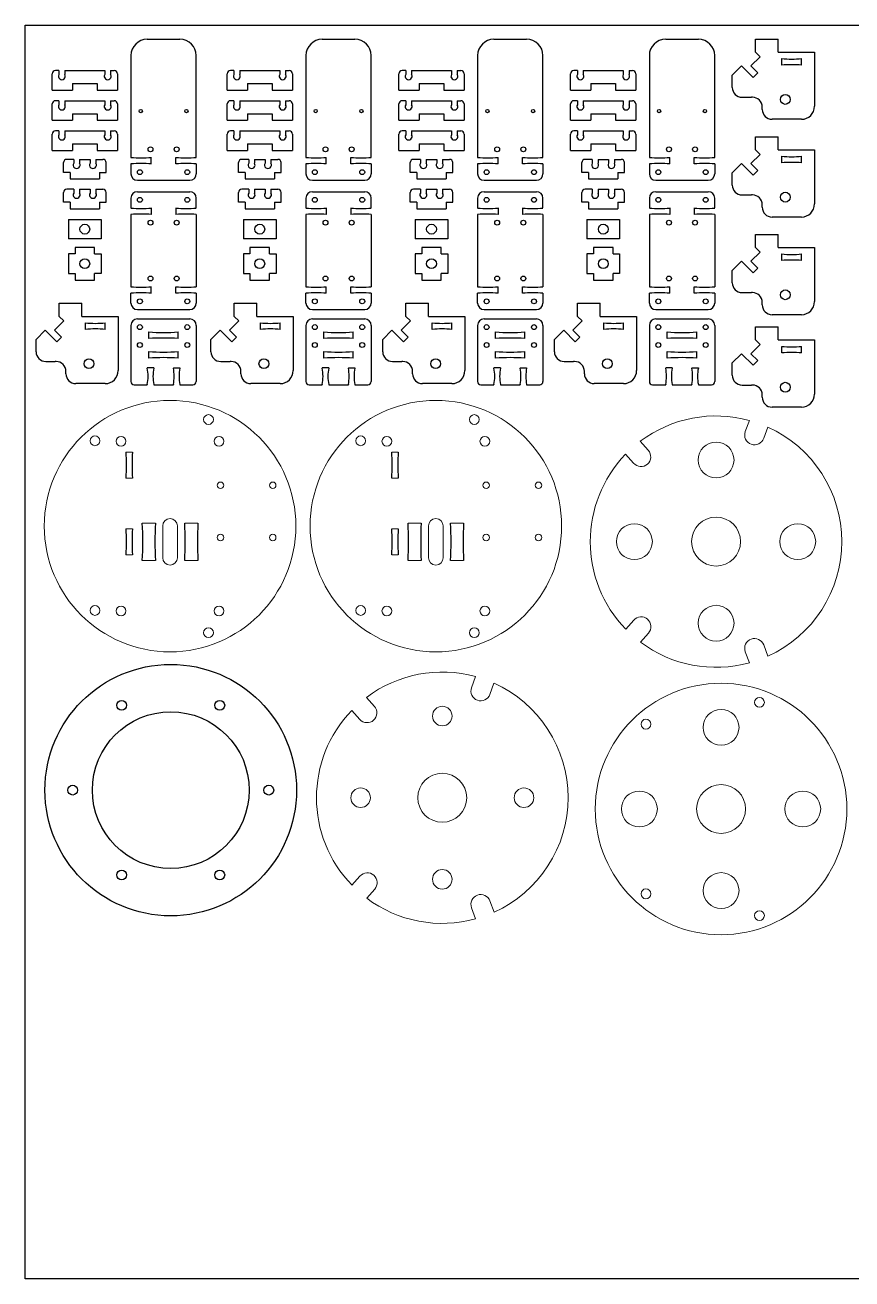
# Model space of a CAD drawing. Header units: millimetres. Extents: x 2288 to 2672, y 820 to 1204.
# Drawn here: x 2287.8 to 2540.9, y 819.8 to 1203.8 of the extents above; entities that cross this region are included whole.
import ezdxf

# ---------------------------------------------------------------- set-up
doc = ezdxf.new("R2010")
doc.units = ezdxf.units.MM

msp = doc.modelspace()

# ---------------------------------------------------------------- linework, layer by layer
for p, q in [((2287.84, 1203.8), (2671.84, 1203.8)), ((2287.84, 819.8), (2287.84, 1203.8)), ((2325.23, 1199.46), (2335.23, 1199.46)), ((2378.79, 1199.46), (2388.79, 1199.46)), ((2431.35, 1199.46), (2441.35, 1199.46)), ((2483.91, 1199.46), (2493.91, 1199.46)), ((2511.38, 1199.53), (2518.32, 1199.53)), ((2511.38, 1195.53), (2511.38, 1199.53)), ((2518.32, 1195.53), (2518.32, 1199.53)), ((2320.23, 1194.46), (2320.23, 1163.26)), ((2340.23, 1163.26), (2340.23, 1194.46)), ((2373.79, 1194.46), (2373.79, 1163.26)), ((2393.79, 1163.26), (2393.79, 1194.46)), ((2426.35, 1194.46), (2426.35, 1163.26)), ((2446.35, 1163.26), (2446.35, 1194.46)), ((2478.91, 1194.46), (2478.91, 1163.26)), ((2498.91, 1163.26), (2498.91, 1194.46)), ((2512.8, 1194.11), (2511.38, 1195.53)), ((2518.32, 1195.53), (2529.47, 1195.53)), ((2529.47, 1195.53), (2529.47, 1178.94)), ((2507.14, 1191.29), (2504.31, 1188.46)), ((2510.68, 1187.75), (2507.14, 1191.29)), ((2509.97, 1191.29), (2512.8, 1194.11)), ((2512.09, 1189.17), (2509.97, 1191.29)), ((2519.47, 1191.53), (2519.47, 1193.53)), ((2525.47, 1191.53), (2525.47, 1193.53)), ((2296.12, 1183.86), (2296.12, 1188.86)), ((2298.22, 1189.86), (2297.12, 1189.86)), ((2298.22, 1189.86), (2298.22, 1188.65)), ((2300.02, 1189.86), (2300.02, 1188.65)), ((2300.02, 1189.86), (2312.22, 1189.86)), ((2312.22, 1189.86), (2312.22, 1188.65)), ((2314.02, 1189.86), (2314.02, 1188.65)), ((2314.02, 1189.86), (2315.12, 1189.86)), ((2316.12, 1188.86), (2316.12, 1183.86)), ((2349.68, 1183.86), (2349.68, 1188.86)), ((2351.78, 1189.86), (2350.68, 1189.86)), ((2351.78, 1189.86), (2351.78, 1188.65)), ((2353.58, 1189.86), (2353.58, 1188.65)), ((2353.58, 1189.86), (2365.78, 1189.86)), ((2365.78, 1189.86), (2365.78, 1188.65)), ((2367.58, 1189.86), (2367.58, 1188.65)), ((2367.58, 1189.86), (2368.68, 1189.86)), ((2369.68, 1188.86), (2369.68, 1183.86)), ((2402.24, 1183.86), (2402.24, 1188.86)), ((2404.34, 1189.86), (2403.24, 1189.86)), ((2404.34, 1189.86), (2404.34, 1188.65)), ((2406.14, 1189.86), (2406.14, 1188.65)), ((2406.14, 1189.86), (2418.34, 1189.86)), ((2418.34, 1189.86), (2418.34, 1188.65)), ((2420.14, 1189.86), (2420.14, 1188.65)), ((2420.14, 1189.86), (2421.24, 1189.86)), ((2422.24, 1188.86), (2422.24, 1183.86)), ((2454.8, 1183.86), (2454.8, 1188.86)), ((2456.9, 1189.86), (2455.8, 1189.86)), ((2456.9, 1189.86), (2456.9, 1188.65)), ((2458.7, 1189.86), (2458.7, 1188.65)), ((2458.7, 1189.86), (2470.9, 1189.86)), ((2470.9, 1189.86), (2470.9, 1188.65)), ((2472.7, 1189.86), (2472.7, 1188.65)), ((2472.7, 1189.86), (2473.8, 1189.86)), ((2474.8, 1188.86), (2474.8, 1183.86)), ((2504.31, 1184.7), (2504.31, 1188.46)), ((2510.68, 1187.75), (2512.09, 1189.17)), ((2296.12, 1183.86), (2302.37, 1183.86)), ((2302.37, 1185.86), (2309.87, 1185.86)), ((2302.37, 1185.86), (2302.37, 1183.86)), ((2309.87, 1185.86), (2309.87, 1183.86)), ((2309.87, 1183.86), (2316.12, 1183.86)), ((2349.68, 1183.86), (2355.93, 1183.86)), ((2355.93, 1185.86), (2363.43, 1185.86)), ((2355.93, 1185.86), (2355.93, 1183.86)), ((2363.43, 1185.86), (2363.43, 1183.86)), ((2363.43, 1183.86), (2369.68, 1183.86)), ((2402.24, 1183.86), (2408.49, 1183.86)), ((2408.49, 1185.86), (2415.99, 1185.86)), ((2408.49, 1185.86), (2408.49, 1183.86)), ((2415.99, 1185.86), (2415.99, 1183.86)), ((2415.99, 1183.86), (2422.24, 1183.86)), ((2454.8, 1183.86), (2461.05, 1183.86)), ((2461.05, 1185.86), (2468.55, 1185.86)), ((2461.05, 1185.86), (2461.05, 1183.86)), ((2468.55, 1185.86), (2468.55, 1183.86)), ((2468.55, 1183.86), (2474.8, 1183.86)), ((2296.12, 1174.63), (2296.12, 1179.63)), ((2298.22, 1180.63), (2297.12, 1180.63)), ((2298.22, 1180.63), (2298.22, 1179.42)), ((2300.02, 1180.63), (2300.02, 1179.42)), ((2300.02, 1180.63), (2312.22, 1180.63)), ((2312.22, 1180.63), (2312.22, 1179.42)), ((2314.02, 1180.63), (2314.02, 1179.42)), ((2314.02, 1180.63), (2315.12, 1180.63)), ((2316.12, 1179.63), (2316.12, 1174.63)), ((2349.68, 1174.63), (2349.68, 1179.63)), ((2351.78, 1180.63), (2350.68, 1180.63)), ((2351.78, 1180.63), (2351.78, 1179.42)), ((2353.58, 1180.63), (2353.58, 1179.42)), ((2353.58, 1180.63), (2365.78, 1180.63)), ((2365.78, 1180.63), (2365.78, 1179.42)), ((2367.58, 1180.63), (2367.58, 1179.42)), ((2367.58, 1180.63), (2368.68, 1180.63)), ((2369.68, 1179.63), (2369.68, 1174.63)), ((2402.24, 1174.63), (2402.24, 1179.63)), ((2404.34, 1180.63), (2403.24, 1180.63)), ((2404.34, 1180.63), (2404.34, 1179.42)), ((2406.14, 1180.63), (2406.14, 1179.42)), ((2406.14, 1180.63), (2418.34, 1180.63)), ((2418.34, 1180.63), (2418.34, 1179.42)), ((2420.14, 1180.63), (2420.14, 1179.42)), ((2420.14, 1180.63), (2421.24, 1180.63)), ((2422.24, 1179.63), (2422.24, 1174.63)), ((2454.8, 1174.63), (2454.8, 1179.63)), ((2456.9, 1180.63), (2455.8, 1180.63)), ((2456.9, 1180.63), (2456.9, 1179.42)), ((2458.7, 1180.63), (2458.7, 1179.42)), ((2458.7, 1180.63), (2470.9, 1180.63)), ((2470.9, 1180.63), (2470.9, 1179.42)), ((2472.7, 1180.63), (2472.7, 1179.42)), ((2472.7, 1180.63), (2473.8, 1180.63)), ((2474.8, 1179.63), (2474.8, 1174.63)), ((2507.31, 1181.7), (2510.14, 1181.7)), ((2510.47, 1181.7), (2510.14, 1181.7)), ((2302.37, 1176.63), (2309.87, 1176.63)), ((2302.37, 1176.63), (2302.37, 1174.63)), ((2309.87, 1176.63), (2309.87, 1174.63)), ((2323.23, 1176.96), (2323.23, 1176.96)), ((2355.93, 1176.63), (2363.43, 1176.63)), ((2355.93, 1176.63), (2355.93, 1174.63)), ((2363.43, 1176.63), (2363.43, 1174.63)), ((2376.79, 1176.96), (2376.79, 1176.96)), ((2408.49, 1176.63), (2415.99, 1176.63)), ((2408.49, 1176.63), (2408.49, 1174.63)), ((2415.99, 1176.63), (2415.99, 1174.63)), ((2429.35, 1176.96), (2429.35, 1176.96)), ((2461.05, 1176.63), (2468.55, 1176.63)), ((2461.05, 1176.63), (2461.05, 1174.63)), ((2468.55, 1176.63), (2468.55, 1174.63)), ((2481.91, 1176.96), (2481.91, 1176.96)), ((2513.47, 1177.94), (2513.47, 1178.7)), ((2296.12, 1174.63), (2302.37, 1174.63)), ((2298.22, 1171.41), (2297.12, 1171.41)), ((2298.22, 1171.41), (2298.22, 1170.2)), ((2300.02, 1171.41), (2300.02, 1170.2)), ((2300.02, 1171.41), (2312.22, 1171.41)), ((2309.87, 1174.63), (2316.12, 1174.63)), ((2312.22, 1171.41), (2312.22, 1170.2)), ((2314.02, 1171.41), (2314.02, 1170.2)), ((2314.02, 1171.41), (2315.12, 1171.41)), ((2349.68, 1174.63), (2355.93, 1174.63)), ((2351.78, 1171.41), (2350.68, 1171.41)), ((2351.78, 1171.41), (2351.78, 1170.2)), ((2353.58, 1171.41), (2353.58, 1170.2)), ((2353.58, 1171.41), (2365.78, 1171.41)), ((2363.43, 1174.63), (2369.68, 1174.63)), ((2365.78, 1171.41), (2365.78, 1170.2)), ((2367.58, 1171.41), (2367.58, 1170.2)), ((2367.58, 1171.41), (2368.68, 1171.41)), ((2402.24, 1174.63), (2408.49, 1174.63)), ((2404.34, 1171.41), (2403.24, 1171.41)), ((2404.34, 1171.41), (2404.34, 1170.2)), ((2406.14, 1171.41), (2406.14, 1170.2)), ((2406.14, 1171.41), (2418.34, 1171.41)), ((2415.99, 1174.63), (2422.24, 1174.63)), ((2418.34, 1171.41), (2418.34, 1170.2)), ((2420.14, 1171.41), (2420.14, 1170.2)), ((2420.14, 1171.41), (2421.24, 1171.41)), ((2454.8, 1174.63), (2461.05, 1174.63)), ((2456.9, 1171.41), (2455.8, 1171.41)), ((2456.9, 1171.41), (2456.9, 1170.2)), ((2458.7, 1171.41), (2458.7, 1170.2)), ((2458.7, 1171.41), (2470.9, 1171.41)), ((2468.55, 1174.63), (2474.8, 1174.63)), ((2470.9, 1171.41), (2470.9, 1170.2)), ((2472.7, 1171.41), (2472.7, 1170.2)), ((2472.7, 1171.41), (2473.8, 1171.41)), ((2525.47, 1174.94), (2516.47, 1174.94)), ((2296.12, 1165.41), (2296.12, 1170.41)), ((2302.37, 1167.41), (2309.87, 1167.41)), ((2302.37, 1167.41), (2302.37, 1165.41)), ((2309.87, 1167.41), (2309.87, 1165.41)), ((2316.12, 1170.41), (2316.12, 1165.41)), ((2349.68, 1165.41), (2349.68, 1170.41)), ((2355.93, 1167.41), (2363.43, 1167.41)), ((2355.93, 1167.41), (2355.93, 1165.41)), ((2363.43, 1167.41), (2363.43, 1165.41)), ((2369.68, 1170.41), (2369.68, 1165.41)), ((2402.24, 1165.41), (2402.24, 1170.41)), ((2408.49, 1167.41), (2415.99, 1167.41)), ((2408.49, 1167.41), (2408.49, 1165.41)), ((2415.99, 1167.41), (2415.99, 1165.41)), ((2422.24, 1170.41), (2422.24, 1165.41)), ((2454.8, 1165.41), (2454.8, 1170.41)), ((2461.05, 1167.41), (2468.55, 1167.41)), ((2461.05, 1167.41), (2461.05, 1165.41)), ((2468.55, 1167.41), (2468.55, 1165.41)), ((2474.8, 1170.41), (2474.8, 1165.41)), ((2511.38, 1169.61), (2518.32, 1169.61)), ((2511.38, 1165.61), (2511.38, 1169.61)), ((2518.32, 1165.61), (2518.32, 1169.61)), ((2296.12, 1165.41), (2302.37, 1165.41)), ((2309.87, 1165.41), (2316.12, 1165.41)), ((2349.68, 1165.41), (2355.93, 1165.41)), ((2363.43, 1165.41), (2369.68, 1165.41)), ((2402.24, 1165.41), (2408.49, 1165.41)), ((2415.99, 1165.41), (2422.24, 1165.41)), ((2454.8, 1165.41), (2461.05, 1165.41)), ((2468.55, 1165.41), (2474.8, 1165.41)), ((2509.97, 1161.37), (2512.8, 1164.2)), ((2512.8, 1164.2), (2511.38, 1165.61)), ((2518.32, 1165.61), (2529.47, 1165.61)), ((2519.47, 1161.61), (2519.47, 1163.61)), ((2525.47, 1161.61), (2525.47, 1163.61)), ((2529.47, 1165.61), (2529.47, 1149.02)), ((2299.62, 1158.68), (2299.62, 1161.68)), ((2302.72, 1162.68), (2300.62, 1162.68)), ((2302.72, 1162.68), (2302.72, 1161.47)), ((2304.52, 1162.68), (2307.72, 1162.68)), ((2304.52, 1162.68), (2304.52, 1161.47)), ((2307.72, 1162.68), (2307.72, 1161.47)), ((2309.52, 1162.68), (2311.62, 1162.68)), ((2309.52, 1162.68), (2309.52, 1161.47)), ((2312.62, 1158.68), (2312.62, 1161.68)), ((2320.23, 1161.26), (2320.23, 1158.26)), ((2326.48, 1161.26), (2326.48, 1163.26)), ((2333.98, 1161.26), (2333.98, 1163.26)), ((2340.23, 1161.26), (2340.23, 1158.26)), ((2353.18, 1158.68), (2353.18, 1161.68)), ((2356.28, 1162.68), (2354.18, 1162.68)), ((2356.28, 1162.68), (2356.28, 1161.47)), ((2358.08, 1162.68), (2361.28, 1162.68)), ((2358.08, 1162.68), (2358.08, 1161.47)), ((2361.28, 1162.68), (2361.28, 1161.47)), ((2363.08, 1162.68), (2365.18, 1162.68)), ((2363.08, 1162.68), (2363.08, 1161.47)), ((2366.18, 1158.68), (2366.18, 1161.68)), ((2373.79, 1161.26), (2373.79, 1158.26)), ((2380.04, 1161.26), (2380.04, 1163.26)), ((2387.54, 1161.26), (2387.54, 1163.26)), ((2393.79, 1161.26), (2393.79, 1158.26)), ((2405.74, 1158.68), (2405.74, 1161.68)), ((2408.84, 1162.68), (2406.74, 1162.68)), ((2408.84, 1162.68), (2408.84, 1161.47)), ((2410.64, 1162.68), (2413.84, 1162.68)), ((2410.64, 1162.68), (2410.64, 1161.47)), ((2413.84, 1162.68), (2413.84, 1161.47)), ((2415.64, 1162.68), (2417.74, 1162.68)), ((2415.64, 1162.68), (2415.64, 1161.47)), ((2418.74, 1158.68), (2418.74, 1161.68)), ((2426.35, 1161.26), (2426.35, 1158.26)), ((2432.6, 1161.26), (2432.6, 1163.26)), ((2440.1, 1161.26), (2440.1, 1163.26)), ((2446.35, 1161.26), (2446.35, 1158.26)), ((2458.3, 1158.68), (2458.3, 1161.68)), ((2461.4, 1162.68), (2459.3, 1162.68)), ((2461.4, 1162.68), (2461.4, 1161.47)), ((2463.2, 1162.68), (2466.4, 1162.68)), ((2463.2, 1162.68), (2463.2, 1161.47)), ((2466.4, 1162.68), (2466.4, 1161.47)), ((2468.2, 1162.68), (2470.3, 1162.68)), ((2468.2, 1162.68), (2468.2, 1161.47)), ((2471.3, 1158.68), (2471.3, 1161.68)), ((2478.91, 1161.26), (2478.91, 1158.26)), ((2485.16, 1161.26), (2485.16, 1163.26)), ((2492.66, 1161.26), (2492.66, 1163.26)), ((2498.91, 1161.26), (2498.91, 1158.26)), ((2507.14, 1161.37), (2504.31, 1158.54)), ((2510.68, 1157.83), (2507.14, 1161.37)), ((2512.09, 1159.25), (2509.97, 1161.37)), ((2301.62, 1158.68), (2299.62, 1158.68)), ((2301.62, 1158.68), (2301.62, 1156.68)), ((2301.62, 1156.68), (2310.62, 1156.68)), ((2310.62, 1158.68), (2310.62, 1156.68)), ((2310.62, 1158.68), (2312.62, 1158.68)), ((2322.23, 1156.26), (2338.23, 1156.26)), ((2355.18, 1158.68), (2353.18, 1158.68)), ((2355.18, 1158.68), (2355.18, 1156.68)), ((2355.18, 1156.68), (2364.18, 1156.68)), ((2364.18, 1158.68), (2364.18, 1156.68)), ((2364.18, 1158.68), (2366.18, 1158.68)), ((2375.79, 1156.26), (2391.79, 1156.26)), ((2407.74, 1158.68), (2405.74, 1158.68)), ((2407.74, 1158.68), (2407.74, 1156.68)), ((2407.74, 1156.68), (2416.74, 1156.68)), ((2416.74, 1158.68), (2416.74, 1156.68)), ((2416.74, 1158.68), (2418.74, 1158.68)), ((2428.35, 1156.26), (2444.35, 1156.26)), ((2460.3, 1158.68), (2458.3, 1158.68)), ((2460.3, 1158.68), (2460.3, 1156.68)), ((2460.3, 1156.68), (2469.3, 1156.68)), ((2469.3, 1158.68), (2469.3, 1156.68)), ((2469.3, 1158.68), (2471.3, 1158.68)), ((2480.91, 1156.26), (2496.91, 1156.26)), ((2504.31, 1154.78), (2504.31, 1158.54)), ((2510.68, 1157.83), (2512.09, 1159.25)), ((2299.62, 1149.54), (2299.62, 1152.54)), ((2302.72, 1153.54), (2300.62, 1153.54)), ((2302.72, 1153.54), (2302.72, 1152.33)), ((2304.52, 1153.54), (2307.72, 1153.54)), ((2304.52, 1153.54), (2304.52, 1152.33)), ((2307.72, 1153.54), (2307.72, 1152.33)), ((2309.52, 1153.54), (2311.62, 1153.54)), ((2309.52, 1153.54), (2309.52, 1152.33)), ((2312.62, 1149.54), (2312.62, 1152.54)), ((2322.23, 1152.78), (2338.23, 1152.78)), ((2353.18, 1149.54), (2353.18, 1152.54)), ((2356.28, 1153.54), (2354.18, 1153.54)), ((2356.28, 1153.54), (2356.28, 1152.33)), ((2358.08, 1153.54), (2361.28, 1153.54)), ((2358.08, 1153.54), (2358.08, 1152.33)), ((2361.28, 1153.54), (2361.28, 1152.33)), ((2363.08, 1153.54), (2365.18, 1153.54)), ((2363.08, 1153.54), (2363.08, 1152.33)), ((2366.18, 1149.54), (2366.18, 1152.54)), ((2375.79, 1152.78), (2391.79, 1152.78)), ((2405.74, 1149.54), (2405.74, 1152.54)), ((2408.84, 1153.54), (2406.74, 1153.54)), ((2408.84, 1153.54), (2408.84, 1152.33)), ((2410.64, 1153.54), (2413.84, 1153.54)), ((2410.64, 1153.54), (2410.64, 1152.33)), ((2413.84, 1153.54), (2413.84, 1152.33)), ((2415.64, 1153.54), (2417.74, 1153.54)), ((2415.64, 1153.54), (2415.64, 1152.33)), ((2418.74, 1149.54), (2418.74, 1152.54)), ((2428.35, 1152.78), (2444.35, 1152.78)), ((2458.3, 1149.54), (2458.3, 1152.54)), ((2461.4, 1153.54), (2459.3, 1153.54)), ((2461.4, 1153.54), (2461.4, 1152.33)), ((2463.2, 1153.54), (2466.4, 1153.54)), ((2463.2, 1153.54), (2463.2, 1152.33)), ((2466.4, 1153.54), (2466.4, 1152.33)), ((2468.2, 1153.54), (2470.3, 1153.54)), ((2468.2, 1153.54), (2468.2, 1152.33)), ((2471.3, 1149.54), (2471.3, 1152.54)), ((2480.91, 1152.78), (2496.91, 1152.78)), ((2301.62, 1149.54), (2299.62, 1149.54)), ((2301.62, 1149.54), (2301.62, 1147.54)), ((2310.62, 1149.54), (2310.62, 1147.54)), ((2310.62, 1149.54), (2312.62, 1149.54)), ((2320.23, 1150.78), (2320.23, 1147.78)), ((2340.23, 1147.78), (2340.23, 1150.78)), ((2355.18, 1149.54), (2353.18, 1149.54)), ((2355.18, 1149.54), (2355.18, 1147.54)), ((2364.18, 1149.54), (2364.18, 1147.54)), ((2364.18, 1149.54), (2366.18, 1149.54)), ((2373.79, 1150.78), (2373.79, 1147.78)), ((2393.79, 1147.78), (2393.79, 1150.78)), ((2407.74, 1149.54), (2405.74, 1149.54)), ((2407.74, 1149.54), (2407.74, 1147.54)), ((2416.74, 1149.54), (2416.74, 1147.54)), ((2416.74, 1149.54), (2418.74, 1149.54)), ((2426.35, 1150.78), (2426.35, 1147.78)), ((2446.35, 1147.78), (2446.35, 1150.78)), ((2460.3, 1149.54), (2458.3, 1149.54)), ((2460.3, 1149.54), (2460.3, 1147.54)), ((2469.3, 1149.54), (2469.3, 1147.54)), ((2469.3, 1149.54), (2471.3, 1149.54)), ((2478.91, 1150.78), (2478.91, 1147.78)), ((2498.91, 1147.78), (2498.91, 1150.78)), ((2507.31, 1151.78), (2510.14, 1151.78)), ((2510.47, 1151.78), (2510.14, 1151.78)), ((2513.47, 1148.02), (2513.47, 1148.78)), ((2301.62, 1147.54), (2310.62, 1147.54)), ((2320.23, 1145.78), (2320.23, 1123.68)), ((2326.48, 1147.78), (2326.48, 1145.78)), ((2333.98, 1147.78), (2333.98, 1145.78)), ((2340.23, 1145.78), (2340.23, 1123.68)), ((2355.18, 1147.54), (2364.18, 1147.54)), ((2373.79, 1145.78), (2373.79, 1123.68)), ((2380.04, 1147.78), (2380.04, 1145.78)), ((2387.54, 1147.78), (2387.54, 1145.78)), ((2393.79, 1145.78), (2393.79, 1123.68)), ((2407.74, 1147.54), (2416.74, 1147.54)), ((2426.35, 1145.78), (2426.35, 1123.68)), ((2432.6, 1147.78), (2432.6, 1145.78)), ((2440.1, 1147.78), (2440.1, 1145.78)), ((2446.35, 1145.78), (2446.35, 1123.68)), ((2460.3, 1147.54), (2469.3, 1147.54)), ((2478.91, 1145.78), (2478.91, 1123.68)), ((2485.16, 1147.78), (2485.16, 1145.78)), ((2492.66, 1147.78), (2492.66, 1145.78)), ((2498.91, 1145.78), (2498.91, 1123.68)), ((2525.47, 1145.02), (2516.47, 1145.02)), ((2301.12, 1144.3), (2301.12, 1138.3)), ((2301.12, 1144.3), (2311.12, 1144.3)), ((2311.12, 1144.3), (2311.12, 1138.3)), ((2354.68, 1144.3), (2354.68, 1138.3)), ((2354.68, 1144.3), (2364.68, 1144.3)), ((2364.68, 1144.3), (2364.68, 1138.3)), ((2407.24, 1144.3), (2407.24, 1138.3)), ((2407.24, 1144.3), (2417.24, 1144.3)), ((2417.24, 1144.3), (2417.24, 1138.3)), ((2459.8, 1144.3), (2459.8, 1138.3)), ((2459.8, 1144.3), (2469.8, 1144.3)), ((2469.8, 1144.3), (2469.8, 1138.3)), ((2311.12, 1138.3), (2301.12, 1138.3)), ((2364.68, 1138.3), (2354.68, 1138.3)), ((2417.24, 1138.3), (2407.24, 1138.3)), ((2469.8, 1138.3), (2459.8, 1138.3)), ((2511.38, 1139.7), (2518.32, 1139.7)), ((2511.38, 1135.7), (2511.38, 1139.7)), ((2518.32, 1135.7), (2518.32, 1139.7)), ((2303.12, 1133.71), (2301.12, 1133.71)), ((2301.12, 1133.71), (2301.12, 1127.71)), ((2309.12, 1135.71), (2303.12, 1135.71)), ((2303.12, 1135.71), (2303.12, 1133.71)), ((2309.12, 1133.71), (2309.12, 1135.71)), ((2309.12, 1133.71), (2311.12, 1133.71)), ((2311.12, 1133.71), (2311.12, 1127.71)), ((2356.68, 1133.71), (2354.68, 1133.71)), ((2354.68, 1133.71), (2354.68, 1127.71)), ((2362.68, 1135.71), (2356.68, 1135.71)), ((2356.68, 1135.71), (2356.68, 1133.71)), ((2362.68, 1133.71), (2362.68, 1135.71)), ((2362.68, 1133.71), (2364.68, 1133.71)), ((2364.68, 1133.71), (2364.68, 1127.71)), ((2409.24, 1133.71), (2407.24, 1133.71)), ((2407.24, 1133.71), (2407.24, 1127.71)), ((2415.24, 1135.71), (2409.24, 1135.71)), ((2409.24, 1135.71), (2409.24, 1133.71)), ((2415.24, 1133.71), (2415.24, 1135.71)), ((2415.24, 1133.71), (2417.24, 1133.71)), ((2417.24, 1133.71), (2417.24, 1127.71)), ((2461.8, 1133.71), (2459.8, 1133.71)), ((2459.8, 1133.71), (2459.8, 1127.71)), ((2467.8, 1135.71), (2461.8, 1135.71)), ((2461.8, 1135.71), (2461.8, 1133.71)), ((2467.8, 1133.71), (2467.8, 1135.71)), ((2467.8, 1133.71), (2469.8, 1133.71)), ((2469.8, 1133.71), (2469.8, 1127.71)), ((2509.97, 1131.45), (2512.8, 1134.28)), ((2512.8, 1134.28), (2511.38, 1135.7)), ((2518.32, 1135.7), (2529.47, 1135.7)), ((2519.47, 1131.7), (2519.47, 1133.7)), ((2525.47, 1131.7), (2525.47, 1133.7)), ((2529.47, 1135.7), (2529.47, 1119.11)), ((2507.14, 1131.45), (2504.31, 1128.63)), ((2510.68, 1127.92), (2507.14, 1131.45)), ((2512.09, 1129.33), (2509.97, 1131.45)), ((2510.68, 1127.92), (2512.09, 1129.33)), ((2301.12, 1127.71), (2303.12, 1127.71)), ((2303.12, 1127.71), (2303.12, 1125.71)), ((2303.12, 1125.71), (2309.12, 1125.71)), ((2309.12, 1125.71), (2309.12, 1127.71)), ((2311.12, 1127.71), (2309.12, 1127.71)), ((2354.68, 1127.71), (2356.68, 1127.71)), ((2356.68, 1127.71), (2356.68, 1125.71)), ((2356.68, 1125.71), (2362.68, 1125.71)), ((2362.68, 1125.71), (2362.68, 1127.71)), ((2364.68, 1127.71), (2362.68, 1127.71)), ((2407.24, 1127.71), (2409.24, 1127.71)), ((2409.24, 1127.71), (2409.24, 1125.71)), ((2409.24, 1125.71), (2415.24, 1125.71)), ((2415.24, 1125.71), (2415.24, 1127.71)), ((2417.24, 1127.71), (2415.24, 1127.71)), ((2459.8, 1127.71), (2461.8, 1127.71)), ((2461.8, 1127.71), (2461.8, 1125.71)), ((2461.8, 1125.71), (2467.8, 1125.71)), ((2467.8, 1125.71), (2467.8, 1127.71)), ((2469.8, 1127.71), (2467.8, 1127.71)), ((2504.31, 1124.87), (2504.31, 1128.63)), ((2320.23, 1118.68), (2320.23, 1121.68)), ((2326.48, 1121.68), (2326.48, 1123.68)), ((2333.98, 1121.68), (2333.98, 1123.68)), ((2340.23, 1121.68), (2340.23, 1118.68)), ((2373.79, 1118.68), (2373.79, 1121.68)), ((2380.04, 1121.68), (2380.04, 1123.68)), ((2387.54, 1121.68), (2387.54, 1123.68)), ((2393.79, 1121.68), (2393.79, 1118.68)), ((2426.35, 1118.68), (2426.35, 1121.68)), ((2432.6, 1121.68), (2432.6, 1123.68)), ((2440.1, 1121.68), (2440.1, 1123.68)), ((2446.35, 1121.68), (2446.35, 1118.68)), ((2478.91, 1118.68), (2478.91, 1121.68)), ((2485.16, 1121.68), (2485.16, 1123.68)), ((2492.66, 1121.68), (2492.66, 1123.68)), ((2498.91, 1121.68), (2498.91, 1118.68)), ((2507.31, 1121.87), (2510.14, 1121.87)), ((2510.47, 1121.87), (2510.14, 1121.87)), ((2298.26, 1118.59), (2305.2, 1118.59)), ((2298.26, 1114.59), (2298.26, 1118.59)), ((2305.2, 1114.59), (2305.2, 1118.59)), ((2351.81, 1118.59), (2358.75, 1118.59)), ((2351.81, 1114.59), (2351.81, 1118.59)), ((2358.75, 1114.59), (2358.75, 1118.59)), ((2404.38, 1118.59), (2411.32, 1118.59)), ((2404.38, 1114.59), (2404.38, 1118.59)), ((2411.32, 1114.59), (2411.32, 1118.59)), ((2456.94, 1118.59), (2463.88, 1118.59)), ((2456.94, 1114.59), (2456.94, 1118.59)), ((2463.88, 1114.59), (2463.88, 1118.59)), ((2513.47, 1118.11), (2513.47, 1118.87)), ((2299.67, 1113.18), (2298.26, 1114.59)), ((2305.2, 1114.59), (2316.34, 1114.59)), ((2316.34, 1114.59), (2316.34, 1098)), ((2322.23, 1116.68), (2338.23, 1116.68)), ((2322.23, 1113.81), (2338.23, 1113.81)), ((2353.23, 1113.18), (2351.81, 1114.59)), ((2358.75, 1114.59), (2369.9, 1114.59)), ((2369.9, 1114.59), (2369.9, 1098)), ((2375.79, 1116.68), (2391.79, 1116.68)), ((2375.79, 1113.81), (2391.79, 1113.81)), ((2405.79, 1113.18), (2404.38, 1114.59)), ((2411.32, 1114.59), (2422.46, 1114.59)), ((2422.46, 1114.59), (2422.46, 1098)), ((2428.35, 1116.68), (2444.35, 1116.68)), ((2428.35, 1113.81), (2444.35, 1113.81)), ((2458.35, 1113.18), (2456.94, 1114.59)), ((2463.88, 1114.59), (2475.02, 1114.59)), ((2475.02, 1114.59), (2475.02, 1098)), ((2480.91, 1116.68), (2496.91, 1116.68)), ((2480.91, 1113.81), (2496.91, 1113.81)), ((2525.47, 1115.11), (2516.47, 1115.11)), ((2294.02, 1110.35), (2291.19, 1107.52)), ((2297.55, 1106.82), (2294.02, 1110.35)), ((2296.84, 1110.35), (2299.67, 1113.18)), ((2298.97, 1108.23), (2296.84, 1110.35)), ((2306.34, 1110.59), (2306.34, 1112.59)), ((2312.34, 1110.59), (2312.34, 1112.59)), ((2320.23, 1111.81), (2320.23, 1094.61)), ((2325.73, 1107.81), (2325.73, 1109.81)), ((2334.73, 1107.81), (2334.73, 1109.81)), ((2340.23, 1111.81), (2340.23, 1094.61)), ((2347.57, 1110.35), (2344.74, 1107.52)), ((2351.11, 1106.82), (2347.57, 1110.35)), ((2350.4, 1110.35), (2353.23, 1113.18)), ((2352.52, 1108.23), (2350.4, 1110.35)), ((2359.9, 1110.59), (2359.9, 1112.59)), ((2365.9, 1110.59), (2365.9, 1112.59)), ((2373.79, 1111.81), (2373.79, 1094.61)), ((2379.29, 1107.81), (2379.29, 1109.81)), ((2388.29, 1107.81), (2388.29, 1109.81)), ((2393.79, 1111.81), (2393.79, 1094.61)), ((2400.13, 1110.35), (2397.3, 1107.52)), ((2403.67, 1106.82), (2400.13, 1110.35)), ((2402.96, 1110.35), (2405.79, 1113.18)), ((2405.08, 1108.23), (2402.96, 1110.35)), ((2412.46, 1110.59), (2412.46, 1112.59)), ((2418.46, 1110.59), (2418.46, 1112.59)), ((2426.35, 1111.81), (2426.35, 1094.61)), ((2431.85, 1107.81), (2431.85, 1109.81)), ((2440.85, 1107.81), (2440.85, 1109.81)), ((2446.35, 1111.81), (2446.35, 1094.61)), ((2452.7, 1110.35), (2449.87, 1107.52)), ((2456.23, 1106.82), (2452.7, 1110.35)), ((2455.52, 1110.35), (2458.35, 1113.18)), ((2457.65, 1108.23), (2455.52, 1110.35)), ((2465.02, 1110.59), (2465.02, 1112.59)), ((2471.02, 1110.59), (2471.02, 1112.59)), ((2478.91, 1111.81), (2478.91, 1094.61)), ((2484.41, 1107.81), (2484.41, 1109.81)), ((2493.41, 1107.81), (2493.41, 1109.81)), ((2498.91, 1111.81), (2498.91, 1094.61)), ((2511.38, 1111.39), (2518.32, 1111.39)), ((2511.38, 1107.39), (2511.38, 1111.39)), ((2518.32, 1107.39), (2518.32, 1111.39)), ((2291.19, 1103.76), (2291.19, 1107.52)), ((2297.55, 1106.82), (2298.97, 1108.23)), ((2344.74, 1103.76), (2344.74, 1107.52)), ((2351.11, 1106.82), (2352.52, 1108.23)), ((2397.3, 1103.76), (2397.3, 1107.52)), ((2403.67, 1106.82), (2405.08, 1108.23)), ((2449.87, 1103.76), (2449.87, 1107.52)), ((2456.23, 1106.82), (2457.65, 1108.23)), ((2509.97, 1103.15), (2512.8, 1105.98)), ((2512.8, 1105.98), (2511.38, 1107.39)), ((2518.32, 1107.39), (2529.47, 1107.39)), ((2529.47, 1107.39), (2529.47, 1090.8)), ((2325.73, 1101.81), (2325.73, 1103.81)), ((2334.73, 1101.81), (2334.73, 1103.81)), ((2379.29, 1101.81), (2379.29, 1103.81)), ((2388.29, 1101.81), (2388.29, 1103.81)), ((2431.85, 1101.81), (2431.85, 1103.81)), ((2440.85, 1101.81), (2440.85, 1103.81)), ((2484.41, 1101.81), (2484.41, 1103.81)), ((2493.41, 1101.81), (2493.41, 1103.81)), ((2507.14, 1103.15), (2504.31, 1100.32)), ((2510.68, 1099.62), (2507.14, 1103.15)), ((2512.09, 1101.03), (2509.97, 1103.15)), ((2519.47, 1103.39), (2519.47, 1105.39)), ((2525.47, 1103.39), (2525.47, 1105.39)), ((2294.19, 1100.76), (2297.02, 1100.76)), ((2297.34, 1100.76), (2297.02, 1100.76)), ((2327.23, 1098.81), (2325.23, 1098.81)), ((2325.23, 1098.81), (2325.23, 1098.71)), ((2327.23, 1098.81), (2327.23, 1098.71)), ((2333.23, 1098.81), (2333.23, 1098.71)), ((2333.23, 1098.81), (2335.23, 1098.81)), ((2335.23, 1098.81), (2335.23, 1098.71)), ((2347.74, 1100.76), (2350.57, 1100.76)), ((2350.9, 1100.76), (2350.57, 1100.76)), ((2380.79, 1098.81), (2378.79, 1098.81)), ((2378.79, 1098.81), (2378.79, 1098.71)), ((2380.79, 1098.81), (2380.79, 1098.71)), ((2386.79, 1098.81), (2386.79, 1098.71)), ((2386.79, 1098.81), (2388.79, 1098.81)), ((2388.79, 1098.81), (2388.79, 1098.71)), ((2400.3, 1100.76), (2403.13, 1100.76)), ((2403.46, 1100.76), (2403.13, 1100.76)), ((2433.35, 1098.81), (2431.35, 1098.81)), ((2431.35, 1098.81), (2431.35, 1098.71)), ((2433.35, 1098.81), (2433.35, 1098.71)), ((2439.35, 1098.81), (2439.35, 1098.71)), ((2439.35, 1098.81), (2441.35, 1098.81)), ((2441.35, 1098.81), (2441.35, 1098.71)), ((2452.87, 1100.76), (2455.7, 1100.76)), ((2456.02, 1100.76), (2455.7, 1100.76)), ((2485.91, 1098.81), (2483.91, 1098.81)), ((2483.91, 1098.81), (2483.91, 1098.71)), ((2485.91, 1098.81), (2485.91, 1098.71)), ((2491.91, 1098.81), (2491.91, 1098.71)), ((2491.91, 1098.81), (2493.91, 1098.81)), ((2493.91, 1098.81), (2493.91, 1098.71)), ((2504.31, 1096.57), (2504.31, 1100.32)), ((2510.68, 1099.62), (2512.09, 1101.03)), ((2300.34, 1097), (2300.34, 1097.76)), ((2353.9, 1097), (2353.9, 1097.76)), ((2406.46, 1097), (2406.46, 1097.76)), ((2459.02, 1097), (2459.02, 1097.76)), ((2312.34, 1094), (2303.34, 1094)), ((2321.23, 1093.61), (2325.23, 1093.61)), ((2325.23, 1093.81), (2325.23, 1093.81)), ((2325.23, 1093.71), (2325.23, 1093.61)), ((2327.23, 1093.71), (2327.23, 1093.61)), ((2327.23, 1093.61), (2333.23, 1093.61)), ((2333.23, 1093.71), (2333.23, 1093.61)), ((2335.23, 1093.71), (2335.23, 1093.61)), ((2335.23, 1093.61), (2339.23, 1093.61)), ((2365.9, 1094), (2356.9, 1094)), ((2374.79, 1093.61), (2378.79, 1093.61)), ((2378.79, 1093.81), (2378.79, 1093.81)), ((2378.79, 1093.71), (2378.79, 1093.61)), ((2380.79, 1093.71), (2380.79, 1093.61)), ((2380.79, 1093.61), (2386.79, 1093.61)), ((2386.79, 1093.71), (2386.79, 1093.61)), ((2388.79, 1093.71), (2388.79, 1093.61)), ((2388.79, 1093.61), (2392.79, 1093.61)), ((2418.46, 1094), (2409.46, 1094)), ((2427.35, 1093.61), (2431.35, 1093.61)), ((2431.35, 1093.81), (2431.35, 1093.81)), ((2431.35, 1093.71), (2431.35, 1093.61)), ((2433.35, 1093.71), (2433.35, 1093.61)), ((2433.35, 1093.61), (2439.35, 1093.61)), ((2439.35, 1093.71), (2439.35, 1093.61)), ((2441.35, 1093.71), (2441.35, 1093.61)), ((2441.35, 1093.61), (2445.35, 1093.61)), ((2471.02, 1094), (2462.02, 1094)), ((2479.91, 1093.61), (2483.91, 1093.61)), ((2483.91, 1093.81), (2483.91, 1093.81)), ((2483.91, 1093.71), (2483.91, 1093.61)), ((2485.91, 1093.71), (2485.91, 1093.61)), ((2485.91, 1093.61), (2491.91, 1093.61)), ((2491.91, 1093.71), (2491.91, 1093.61)), ((2493.91, 1093.71), (2493.91, 1093.61)), ((2493.91, 1093.61), (2497.91, 1093.61)), ((2507.31, 1093.57), (2510.14, 1093.57)), ((2510.47, 1093.57), (2510.14, 1093.57)), ((2513.47, 1089.8), (2513.47, 1090.57)), ((2525.47, 1086.8), (2516.47, 1086.8)), ((2671.84, 819.8), (2287.84, 819.8))]:
    msp.add_line(p, q)
at = {"color": 7, "linetype": 'Continuous', "lineweight": 15}
for p, q in [((2508.27, 1079.28), (2509.52, 1082.73)), ((2515.16, 1080.7), (2513.92, 1077.25)), ((2476.14, 1076.33), (2478.58, 1073.57)), ((2320.72, 1073.05), (2318.72, 1073.05)), ((2402.07, 1073.05), (2400.07, 1073.05)), ((2474.09, 1069.59), (2471.64, 1072.35)), ((2318.72, 1065.05), (2320.72, 1065.05)), ((2400.07, 1065.05), (2402.07, 1065.05)), ((2320.72, 1049.55), (2318.72, 1049.55)), ((2327.72, 1051.25), (2323.72, 1051.25)), ((2329.97, 1050.43), (2329.97, 1040.68)), ((2334.47, 1040.68), (2334.47, 1050.43)), ((2340.72, 1051.25), (2336.72, 1051.25)), ((2402.07, 1049.55), (2400.07, 1049.55)), ((2409.07, 1051.25), (2405.07, 1051.25)), ((2411.32, 1050.43), (2411.32, 1040.68)), ((2415.82, 1040.68), (2415.82, 1050.43)), ((2422.07, 1051.25), (2418.07, 1051.25)), ((2318.72, 1041.55), (2320.72, 1041.55)), ((2400.07, 1041.55), (2402.07, 1041.55)), ((2323.72, 1039.85), (2327.72, 1039.85)), ((2336.72, 1039.85), (2340.72, 1039.85)), ((2405.07, 1039.85), (2409.07, 1039.85)), ((2418.07, 1039.85), (2422.07, 1039.85)), ((2471.7, 1018.8), (2474.15, 1021.58)), ((2478.65, 1017.61), (2476.2, 1014.83)), ((2513.91, 1013.97), (2515.18, 1010.52)), ((2509.54, 1008.48), (2508.28, 1011.9)), ((2424.48, 1000.86), (2425.72, 1004.31)), ((2431.36, 1002.27), (2430.12, 998.82)), ((2392.34, 997.91), (2394.78, 995.15)), ((2390.29, 991.17), (2387.85, 993.93)), ((2387.9, 940.37), (2390.35, 943.16)), ((2394.85, 939.19), (2392.4, 936.4)), ((2425.74, 930.06), (2424.48, 933.48)), ((2430.11, 935.55), (2431.39, 932.09))]:
    msp.add_line(p, q, dxfattribs=at)
at = {"color": 0}
for centre, radius in [((2520.51, 1181.02), 1.5), ((2520.51, 1151.1), 1.5), ((2520.51, 1121.19), 1.5), ((2307.38, 1100.08), 1.5), ((2360.93, 1100.08), 1.5), ((2413.5, 1100.08), 1.5), ((2466.06, 1100.08), 1.5), ((2520.51, 1092.89), 1.5), ((2332.43, 969.49), 38.5)]:
    msp.add_circle(centre, radius, dxfattribs=at)
for centre, radius in [((2323.23, 1177.46), 0.5), ((2337.23, 1177.46), 0.5), ((2376.79, 1177.46), 0.5), ((2390.79, 1177.46), 0.5), ((2429.35, 1177.46), 0.5), ((2443.35, 1177.46), 0.5), ((2481.91, 1177.46), 0.5), ((2495.91, 1177.46), 0.5), ((2326.23, 1165.76), 0.75), ((2334.23, 1165.76), 0.75), ((2379.79, 1165.76), 0.75), ((2387.79, 1165.76), 0.75), ((2432.35, 1165.76), 0.75), ((2440.35, 1165.76), 0.75), ((2484.91, 1165.76), 0.75), ((2492.91, 1165.76), 0.75), ((2322.98, 1158.76), 0.75), ((2337.48, 1158.76), 0.75), ((2376.54, 1158.76), 0.75), ((2391.04, 1158.76), 0.75), ((2429.1, 1158.76), 0.75), ((2443.6, 1158.76), 0.75), ((2481.66, 1158.76), 0.75), ((2496.16, 1158.76), 0.75), ((2322.98, 1150.28), 0.75), ((2337.48, 1150.28), 0.75), ((2376.54, 1150.28), 0.75), ((2391.04, 1150.28), 0.75), ((2429.1, 1150.28), 0.75), ((2443.6, 1150.28), 0.75), ((2481.66, 1150.28), 0.75), ((2496.16, 1150.28), 0.75), ((2306.12, 1141.3), 1.5), ((2326.23, 1143.28), 0.75), ((2334.23, 1143.28), 0.75), ((2359.68, 1141.3), 1.5), ((2379.79, 1143.28), 0.75), ((2387.79, 1143.28), 0.75), ((2412.24, 1141.3), 1.5), ((2432.35, 1143.28), 0.75), ((2440.35, 1143.28), 0.75), ((2464.8, 1141.3), 1.5), ((2484.91, 1143.28), 0.75), ((2492.91, 1143.28), 0.75), ((2306.12, 1130.71), 1.5), ((2359.68, 1130.71), 1.5), ((2412.24, 1130.71), 1.5), ((2464.8, 1130.71), 1.5), ((2326.23, 1126.18), 0.75), ((2334.23, 1126.18), 0.75), ((2379.79, 1126.18), 0.75), ((2387.79, 1126.18), 0.75), ((2432.35, 1126.18), 0.75), ((2440.35, 1126.18), 0.75), ((2484.91, 1126.18), 0.75), ((2492.91, 1126.18), 0.75), ((2322.98, 1119.18), 0.75), ((2337.48, 1119.18), 0.75), ((2376.54, 1119.18), 0.75), ((2391.04, 1119.18), 0.75), ((2429.1, 1119.18), 0.75), ((2443.6, 1119.18), 0.75), ((2481.66, 1119.18), 0.75), ((2496.16, 1119.18), 0.75), ((2322.98, 1111.31), 0.75), ((2337.48, 1111.31), 0.75), ((2376.54, 1111.31), 0.75), ((2391.04, 1111.31), 0.75), ((2429.1, 1111.31), 0.75), ((2443.6, 1111.31), 0.75), ((2481.66, 1111.31), 0.75), ((2496.16, 1111.31), 0.75), ((2322.98, 1105.81), 0.75), ((2337.48, 1105.81), 0.75), ((2376.54, 1105.81), 0.75), ((2391.04, 1105.81), 0.75), ((2429.1, 1105.81), 0.75), ((2443.6, 1105.81), 0.75), ((2481.66, 1105.81), 0.75), ((2496.16, 1105.81), 0.75), ((2317.43, 995.47), 1.5), ((2347.43, 995.47), 1.5), ((2332.43, 969.49), 24), ((2302.43, 969.49), 1.5), ((2362.43, 969.49), 1.5), ((2317.43, 943.51), 1.5), ((2347.43, 943.51), 1.5)]:
    msp.add_circle(centre, radius)
at = {"color": 7, "linetype": 'Continuous', "lineweight": 15}
for centre, radius in [((2332.22, 1050.35), 38.5), ((2413.57, 1050.35), 38.5), ((2343.98, 1083), 1.5), ((2425.33, 1083), 1.5), ((2309.22, 1076.48), 1.5), ((2317.22, 1076.33), 1.5), ((2347.22, 1076.33), 1.5), ((2390.57, 1076.48), 1.5), ((2398.57, 1076.33), 1.5), ((2428.57, 1076.33), 1.5), ((2499.33, 1070.6), 5.5), ((2347.64, 1062.85), 1), ((2363.64, 1062.85), 1), ((2428.99, 1062.85), 1), ((2444.99, 1062.85), 1), ((2499.33, 1045.6), 7.5), ((2474.33, 1045.6), 5.5), ((2524.33, 1045.6), 5.5), ((2347.64, 1046.85), 1), ((2363.64, 1046.85), 1), ((2428.99, 1046.85), 1), ((2444.99, 1046.85), 1), ((2309.22, 1024.52), 1.5), ((2317.22, 1024.37), 1.5), ((2347.22, 1024.37), 1.5), ((2390.57, 1024.52), 1.5), ((2398.57, 1024.37), 1.5), ((2428.57, 1024.37), 1.5), ((2499.33, 1020.6), 5.5), ((2343.98, 1017.71), 1.5), ((2425.33, 1017.71), 1.5), ((2500.86, 963.72), 38.5), ((2415.54, 992.18), 3), ((2512.62, 996.37), 1.5), ((2477.86, 989.7), 1.5), ((2500.86, 988.72), 5.5), ((2415.54, 967.18), 7.5), ((2390.54, 967.18), 3), ((2440.54, 967.18), 3), ((2475.86, 963.72), 5.5), ((2500.86, 963.72), 7.5), ((2525.86, 963.72), 5.5), ((2415.54, 942.18), 3), ((2500.86, 938.72), 5.5), ((2477.86, 937.74), 1.5), ((2512.62, 931.08), 1.5)]:
    msp.add_circle(centre, radius, dxfattribs=at)
for centre, radius, start, end in [((2325.23, 1194.46), 5, 90, 180), ((2335.23, 1194.46), 5, 0, 90), ((2378.79, 1194.46), 5, 90, 180), ((2388.79, 1194.46), 5, 0, 90), ((2431.35, 1194.46), 5, 90, 180), ((2441.35, 1194.46), 5, 0, 90), ((2483.91, 1194.46), 5, 90, 180), ((2493.91, 1194.46), 5, 0, 90), ((2522.47, 1223.45), 30.07, 264.2752, 275.7248), ((2522.47, 1161.6), 30.07, 84.2752, 95.7248), ((2297.12, 1188.86), 1, 90, 180), ((2299.12, 1188.11), 1.05, 148.9973, 31.0027), ((2313.12, 1188.11), 1.05, 148.9973, 31.0027), ((2315.12, 1188.86), 1, 0, 90), ((2350.68, 1188.86), 1, 90, 180), ((2352.68, 1188.11), 1.05, 148.9973, 31.0027), ((2366.68, 1188.11), 1.05, 148.9973, 31.0027), ((2368.68, 1188.86), 1, 0, 90), ((2403.24, 1188.86), 1, 90, 180), ((2405.24, 1188.11), 1.05, 148.9973, 31.0027), ((2419.24, 1188.11), 1.05, 148.9973, 31.0027), ((2421.24, 1188.86), 1, 0, 90), ((2455.8, 1188.86), 1, 90, 180), ((2457.8, 1188.11), 1.05, 148.9973, 31.0027), ((2471.8, 1188.11), 1.05, 148.9973, 31.0027), ((2473.8, 1188.86), 1, 0, 90), ((2507.31, 1184.7), 3, 180, 270), ((2297.12, 1179.63), 1, 90, 180), ((2299.12, 1178.88), 1.05, 148.9973, 31.0027), ((2313.12, 1178.88), 1.05, 148.9973, 31.0027), ((2315.12, 1179.63), 1, 0, 90), ((2350.68, 1179.63), 1, 90, 180), ((2352.68, 1178.88), 1.05, 148.9973, 31.0027), ((2366.68, 1178.88), 1.05, 148.9973, 31.0027), ((2368.68, 1179.63), 1, 0, 90), ((2403.24, 1179.63), 1, 90, 180), ((2405.24, 1178.88), 1.05, 148.9973, 31.0027), ((2419.24, 1178.88), 1.05, 148.9973, 31.0027), ((2421.24, 1179.63), 1, 0, 90), ((2455.8, 1179.63), 1, 90, 180), ((2457.8, 1178.88), 1.05, 148.9973, 31.0027), ((2471.8, 1178.88), 1.05, 148.9973, 31.0027), ((2473.8, 1179.63), 1, 0, 90), ((2510.47, 1178.7), 3, 0, 90), ((2525.47, 1178.94), 4, 270, 0), ((2516.47, 1177.94), 3, 180, 270), ((2297.12, 1170.41), 1, 90, 180), ((2315.12, 1170.41), 1, 0, 90), ((2350.68, 1170.41), 1, 90, 180), ((2368.68, 1170.41), 1, 0, 90), ((2403.24, 1170.41), 1, 90, 180), ((2421.24, 1170.41), 1, 0, 90), ((2455.8, 1170.41), 1, 90, 180), ((2473.8, 1170.41), 1, 0, 90), ((2299.12, 1169.66), 1.05, 148.9973, 31.0027), ((2313.12, 1169.66), 1.05, 148.9973, 31.0027), ((2352.68, 1169.66), 1.05, 148.9973, 31.0027), ((2366.68, 1169.66), 1.05, 148.9973, 31.0027), ((2405.24, 1169.66), 1.05, 148.9973, 31.0027), ((2419.24, 1169.66), 1.05, 148.9973, 31.0027), ((2457.8, 1169.66), 1.05, 148.9973, 31.0027), ((2471.8, 1169.66), 1.05, 148.9973, 31.0027), ((2522.47, 1193.54), 30.07, 264.2752, 275.7248), ((2300.62, 1161.68), 1, 90, 180), ((2303.62, 1160.93), 1.05, 148.9973, 31.0027), ((2308.62, 1160.93), 1.05, 148.9973, 31.0027), ((2311.62, 1161.68), 1, 0, 90), ((2323.36, 1195.74), 32.63, 264.5038, 275.4962), ((2323.36, 1128.78), 32.63, 84.5038, 95.4962), ((2337.11, 1195.74), 32.63, 264.5038, 275.4962), ((2337.11, 1128.78), 32.63, 84.5038, 95.4962), ((2354.18, 1161.68), 1, 90, 180), ((2357.18, 1160.93), 1.05, 148.9973, 31.0027), ((2362.18, 1160.93), 1.05, 148.9973, 31.0027), ((2365.18, 1161.68), 1, 0, 90), ((2376.92, 1195.74), 32.63, 264.5038, 275.4962), ((2376.92, 1128.78), 32.63, 84.5038, 95.4962), ((2390.67, 1195.74), 32.63, 264.5038, 275.4962), ((2390.67, 1128.78), 32.63, 84.5038, 95.4962), ((2406.74, 1161.68), 1, 90, 180), ((2409.74, 1160.93), 1.05, 148.9973, 31.0027), ((2414.74, 1160.93), 1.05, 148.9973, 31.0027), ((2417.74, 1161.68), 1, 0, 90), ((2429.48, 1195.74), 32.63, 264.5038, 275.4962), ((2429.48, 1128.78), 32.63, 84.5038, 95.4962), ((2443.23, 1195.74), 32.63, 264.5038, 275.4962), ((2443.23, 1128.78), 32.63, 84.5038, 95.4962), ((2459.3, 1161.68), 1, 90, 180), ((2462.3, 1160.93), 1.05, 148.9973, 31.0027), ((2467.3, 1160.93), 1.05, 148.9973, 31.0027), ((2470.3, 1161.68), 1, 0, 90), ((2482.04, 1195.74), 32.63, 264.5038, 275.4962), ((2482.04, 1128.78), 32.63, 84.5038, 95.4962), ((2495.79, 1195.74), 32.63, 264.5038, 275.4962), ((2495.79, 1128.78), 32.63, 84.5038, 95.4962), ((2522.47, 1131.69), 30.07, 84.2752, 95.7248), ((2322.23, 1158.26), 2, 180, 270), ((2338.23, 1158.26), 2, 270, 0), ((2375.79, 1158.26), 2, 180, 270), ((2391.79, 1158.26), 2, 270, 0), ((2428.35, 1158.26), 2, 180, 270), ((2444.35, 1158.26), 2, 270, 0), ((2480.91, 1158.26), 2, 180, 270), ((2496.91, 1158.26), 2, 270, 0), ((2300.62, 1152.54), 1, 90, 180), ((2303.62, 1151.79), 1.05, 148.9973, 31.0027), ((2308.62, 1151.79), 1.05, 148.9973, 31.0027), ((2311.62, 1152.54), 1, 0, 90), ((2322.23, 1150.78), 2, 90, 180), ((2338.23, 1150.78), 2, 0, 90), ((2354.18, 1152.54), 1, 90, 180), ((2357.18, 1151.79), 1.05, 148.9973, 31.0027), ((2362.18, 1151.79), 1.05, 148.9973, 31.0027), ((2365.18, 1152.54), 1, 0, 90), ((2375.79, 1150.78), 2, 90, 180), ((2391.79, 1150.78), 2, 0, 90), ((2406.74, 1152.54), 1, 90, 180), ((2409.74, 1151.79), 1.05, 148.9973, 31.0027), ((2414.74, 1151.79), 1.05, 148.9973, 31.0027), ((2417.74, 1152.54), 1, 0, 90), ((2428.35, 1150.78), 2, 90, 180), ((2444.35, 1150.78), 2, 0, 90), ((2459.3, 1152.54), 1, 90, 180), ((2462.3, 1151.79), 1.05, 148.9973, 31.0027), ((2467.3, 1151.79), 1.05, 148.9973, 31.0027), ((2470.3, 1152.54), 1, 0, 90), ((2480.91, 1150.78), 2, 90, 180), ((2496.91, 1150.78), 2, 0, 90), ((2507.31, 1154.78), 3, 180, 270), ((2510.47, 1148.78), 3, 0, 90), ((2525.47, 1149.02), 4, 270, 0), ((2323.36, 1180.25), 32.63, 264.5038, 275.4962), ((2323.36, 1113.3), 32.63, 84.5038, 95.4962), ((2337.11, 1180.25), 32.63, 264.5038, 275.4962), ((2337.11, 1113.3), 32.63, 84.5038, 95.4962), ((2376.92, 1180.25), 32.63, 264.5038, 275.4962), ((2376.92, 1113.3), 32.63, 84.5038, 95.4962), ((2390.67, 1180.25), 32.63, 264.5038, 275.4962), ((2390.67, 1113.3), 32.63, 84.5038, 95.4962), ((2429.48, 1180.25), 32.63, 264.5038, 275.4962), ((2429.48, 1113.3), 32.63, 84.5038, 95.4962), ((2443.23, 1180.25), 32.63, 264.5038, 275.4962), ((2443.23, 1113.3), 32.63, 84.5038, 95.4962), ((2482.04, 1180.25), 32.63, 264.5038, 275.4962), ((2482.04, 1113.3), 32.63, 84.5038, 95.4962), ((2495.79, 1180.25), 32.63, 264.5038, 275.4962), ((2495.79, 1113.3), 32.63, 84.5038, 95.4962), ((2516.47, 1148.02), 3, 180, 270), ((2522.47, 1163.62), 30.07, 264.2752, 275.7248), ((2522.47, 1101.77), 30.07, 84.2752, 95.7248), ((2323.36, 1156.15), 32.63, 264.5038, 275.4962), ((2323.36, 1089.2), 32.63, 84.5038, 95.4962), ((2337.11, 1156.15), 32.63, 264.5038, 275.4962), ((2337.11, 1089.2), 32.63, 84.5038, 95.4962), ((2376.92, 1156.15), 32.63, 264.5038, 275.4962), ((2376.92, 1089.2), 32.63, 84.5038, 95.4962), ((2390.67, 1156.15), 32.63, 264.5038, 275.4962), ((2390.67, 1089.2), 32.63, 84.5038, 95.4962), ((2429.48, 1156.15), 32.63, 264.5038, 275.4962), ((2429.48, 1089.2), 32.63, 84.5038, 95.4962), ((2443.23, 1156.15), 32.63, 264.5038, 275.4962), ((2443.23, 1089.2), 32.63, 84.5038, 95.4962), ((2482.04, 1156.15), 32.63, 264.5038, 275.4962), ((2482.04, 1089.2), 32.63, 84.5038, 95.4962), ((2495.79, 1156.15), 32.63, 264.5038, 275.4962), ((2495.79, 1089.2), 32.63, 84.5038, 95.4962), ((2507.31, 1124.87), 3, 180, 270), ((2510.47, 1118.87), 3, 0, 90), ((2322.23, 1118.68), 2, 180, 270), ((2338.23, 1118.68), 2, 270, 0), ((2375.79, 1118.68), 2, 180, 270), ((2391.79, 1118.68), 2, 270, 0), ((2428.35, 1118.68), 2, 180, 270), ((2444.35, 1118.68), 2, 270, 0), ((2480.91, 1118.68), 2, 180, 270), ((2496.91, 1118.68), 2, 270, 0), ((2516.47, 1118.11), 3, 180, 270), ((2525.47, 1119.11), 4, 270, 0), ((2322.23, 1111.81), 2, 90, 180), ((2338.23, 1111.81), 2, 0, 90), ((2375.79, 1111.81), 2, 90, 180), ((2391.79, 1111.81), 2, 0, 90), ((2428.35, 1111.81), 2, 90, 180), ((2444.35, 1111.81), 2, 0, 90), ((2480.91, 1111.81), 2, 90, 180), ((2496.91, 1111.81), 2, 0, 90), ((2309.34, 1142.52), 30.07, 264.2752, 275.7248), ((2309.34, 1080.67), 30.07, 84.2752, 95.7248), ((2330.23, 1177.23), 67.57, 266.1817, 273.8183), ((2362.9, 1142.52), 30.07, 264.2752, 275.7248), ((2362.9, 1080.67), 30.07, 84.2752, 95.7248), ((2383.79, 1177.23), 67.57, 266.1817, 273.8183), ((2415.46, 1142.52), 30.07, 264.2752, 275.7248), ((2415.46, 1080.67), 30.07, 84.2752, 95.7248), ((2436.35, 1177.23), 67.57, 266.1817, 273.8183), ((2468.02, 1142.52), 30.07, 264.2752, 275.7248), ((2468.02, 1080.67), 30.07, 84.2752, 95.7248), ((2488.91, 1177.23), 67.57, 266.1817, 273.8183), ((2330.23, 1040.38), 67.57, 86.1817, 93.8183), ((2383.79, 1040.38), 67.57, 86.1817, 93.8183), ((2436.35, 1040.38), 67.57, 86.1817, 93.8183), ((2488.91, 1040.38), 67.57, 86.1817, 93.8183), ((2294.19, 1103.76), 3, 180, 270), ((2330.23, 1171.23), 67.57, 266.1817, 273.8183), ((2347.74, 1103.76), 3, 180, 270), ((2383.79, 1171.23), 67.57, 266.1817, 273.8183), ((2400.3, 1103.76), 3, 180, 270), ((2436.35, 1171.23), 67.57, 266.1817, 273.8183), ((2452.87, 1103.76), 3, 180, 270), ((2488.91, 1171.23), 67.57, 266.1817, 273.8183), ((2522.47, 1135.32), 30.07, 264.2752, 275.7248), ((2522.47, 1073.47), 30.07, 84.2752, 95.7248), ((2297.34, 1097.76), 3, 0, 90), ((2312.82, 1096.21), 12.66, 348.6103, 11.3897), ((2330.23, 1034.38), 67.57, 86.1817, 93.8183), ((2339.64, 1096.21), 12.66, 168.6103, 191.3897), ((2320.82, 1096.21), 12.66, 348.6103, 11.3897), ((2347.64, 1096.21), 12.66, 168.6103, 191.3897), ((2350.9, 1097.76), 3, 0, 90), ((2366.38, 1096.21), 12.66, 348.6103, 11.3897), ((2383.79, 1034.38), 67.57, 86.1817, 93.8183), ((2393.2, 1096.21), 12.66, 168.6103, 191.3897), ((2374.38, 1096.21), 12.66, 348.6103, 11.3897), ((2401.2, 1096.21), 12.66, 168.6103, 191.3897), ((2403.46, 1097.76), 3, 0, 90), ((2418.94, 1096.21), 12.66, 348.6103, 11.3897), ((2436.35, 1034.38), 67.57, 86.1817, 93.8183), ((2445.76, 1096.21), 12.66, 168.6103, 191.3897), ((2426.94, 1096.21), 12.66, 348.6103, 11.3897), ((2453.76, 1096.21), 12.66, 168.6103, 191.3897), ((2456.02, 1097.76), 3, 0, 90), ((2471.5, 1096.21), 12.66, 348.6103, 11.3897), ((2488.91, 1034.38), 67.57, 86.1817, 93.8183), ((2498.32, 1096.21), 12.66, 168.6103, 191.3897), ((2479.5, 1096.21), 12.66, 348.6103, 11.3897), ((2506.32, 1096.21), 12.66, 168.6103, 191.3897), ((2303.34, 1097), 3, 180, 270), ((2312.34, 1098), 4, 270, 0), ((2321.23, 1094.61), 1, 180, 270), ((2339.23, 1094.61), 1, 270, 0), ((2356.9, 1097), 3, 180, 270), ((2365.9, 1098), 4, 270, 0), ((2374.79, 1094.61), 1, 180, 270), ((2392.79, 1094.61), 1, 270, 0), ((2409.46, 1097), 3, 180, 270), ((2418.46, 1098), 4, 270, 0), ((2427.35, 1094.61), 1, 180, 270), ((2445.35, 1094.61), 1, 270, 0), ((2462.02, 1097), 3, 180, 270), ((2471.02, 1098), 4, 270, 0), ((2479.91, 1094.61), 1, 180, 270), ((2497.91, 1094.61), 1, 270, 0), ((2507.31, 1096.57), 3, 180, 270), ((2510.47, 1090.57), 3, 0, 90), ((2525.47, 1090.8), 4, 270, 0), ((2516.47, 1089.8), 3, 180, 270), ((2265.47, 1069.05), 53.41, 355.7048, 4.2952), ((2373.98, 1069.05), 53.41, 175.7048, 184.2952), ((2346.81, 1069.05), 53.41, 355.7048, 4.2952), ((2455.33, 1069.05), 53.41, 175.7048, 184.2952), ((2265.47, 1045.55), 53.41, 355.7048, 4.2952), ((2373.98, 1045.55), 53.41, 175.7048, 184.2952), ((2215.5, 1045.55), 108.37, 356.9851, 3.0149), ((2435.95, 1045.55), 108.37, 176.9851, 183.0149), ((2228.5, 1045.55), 108.37, 356.9851, 3.0149), ((2448.95, 1045.55), 108.37, 176.9851, 183.0149), ((2346.81, 1045.55), 53.41, 355.7048, 4.2952), ((2455.33, 1045.55), 53.41, 175.7048, 184.2952), ((2296.85, 1045.55), 108.37, 356.9851, 3.0149), ((2517.3, 1045.55), 108.37, 176.9851, 183.0149), ((2309.85, 1045.55), 108.37, 356.9851, 3.0149), ((2530.3, 1045.55), 108.37, 176.9851, 183.0149)]:
    msp.add_arc(centre, radius, start, end)
for centre, radius, start, end in [((2499.33, 1045.6), 38.5, 74.663, 127.0484), ((2511.1, 1078.26), 3, 160.194, 340.194), ((2499.33, 1045.6), 38.5, 294.3122, 65.7249), ((2499.33, 1045.6), 38.5, 135.9867, 224.1261), ((2476.33, 1071.58), 3, 221.5175, 41.5175), ((2332.22, 1050.43), 2.25, 0, 180), ((2413.57, 1050.43), 2.25, 0, 180), ((2332.22, 1040.68), 2.25, 180, 0), ((2413.57, 1040.68), 2.25, 180, 0), ((2476.4, 1019.59), 3, 318.5952, 138.5952), ((2499.33, 1045.6), 38.5, 233.0644, 285.3739), ((2511.1, 1012.94), 3, 20.194, 200.194), ((2415.54, 967.18), 38.5, 74.664, 127.0484), ((2415.54, 967.18), 38.5, 294.3115, 65.7259), ((2427.3, 999.84), 3, 160.195, 340.195), ((2392.54, 993.16), 3, 221.5175, 41.5175), ((2415.54, 967.18), 38.5, 135.9867, 224.1261), ((2392.6, 941.17), 3, 318.5952, 138.5952), ((2427.3, 934.52), 3, 20.1943, 200.1943), ((2415.54, 967.18), 38.5, 233.0644, 285.3732)]:
    msp.add_arc(centre, radius, start, end, dxfattribs=at)

doc.saveas('drawing.dxf')
